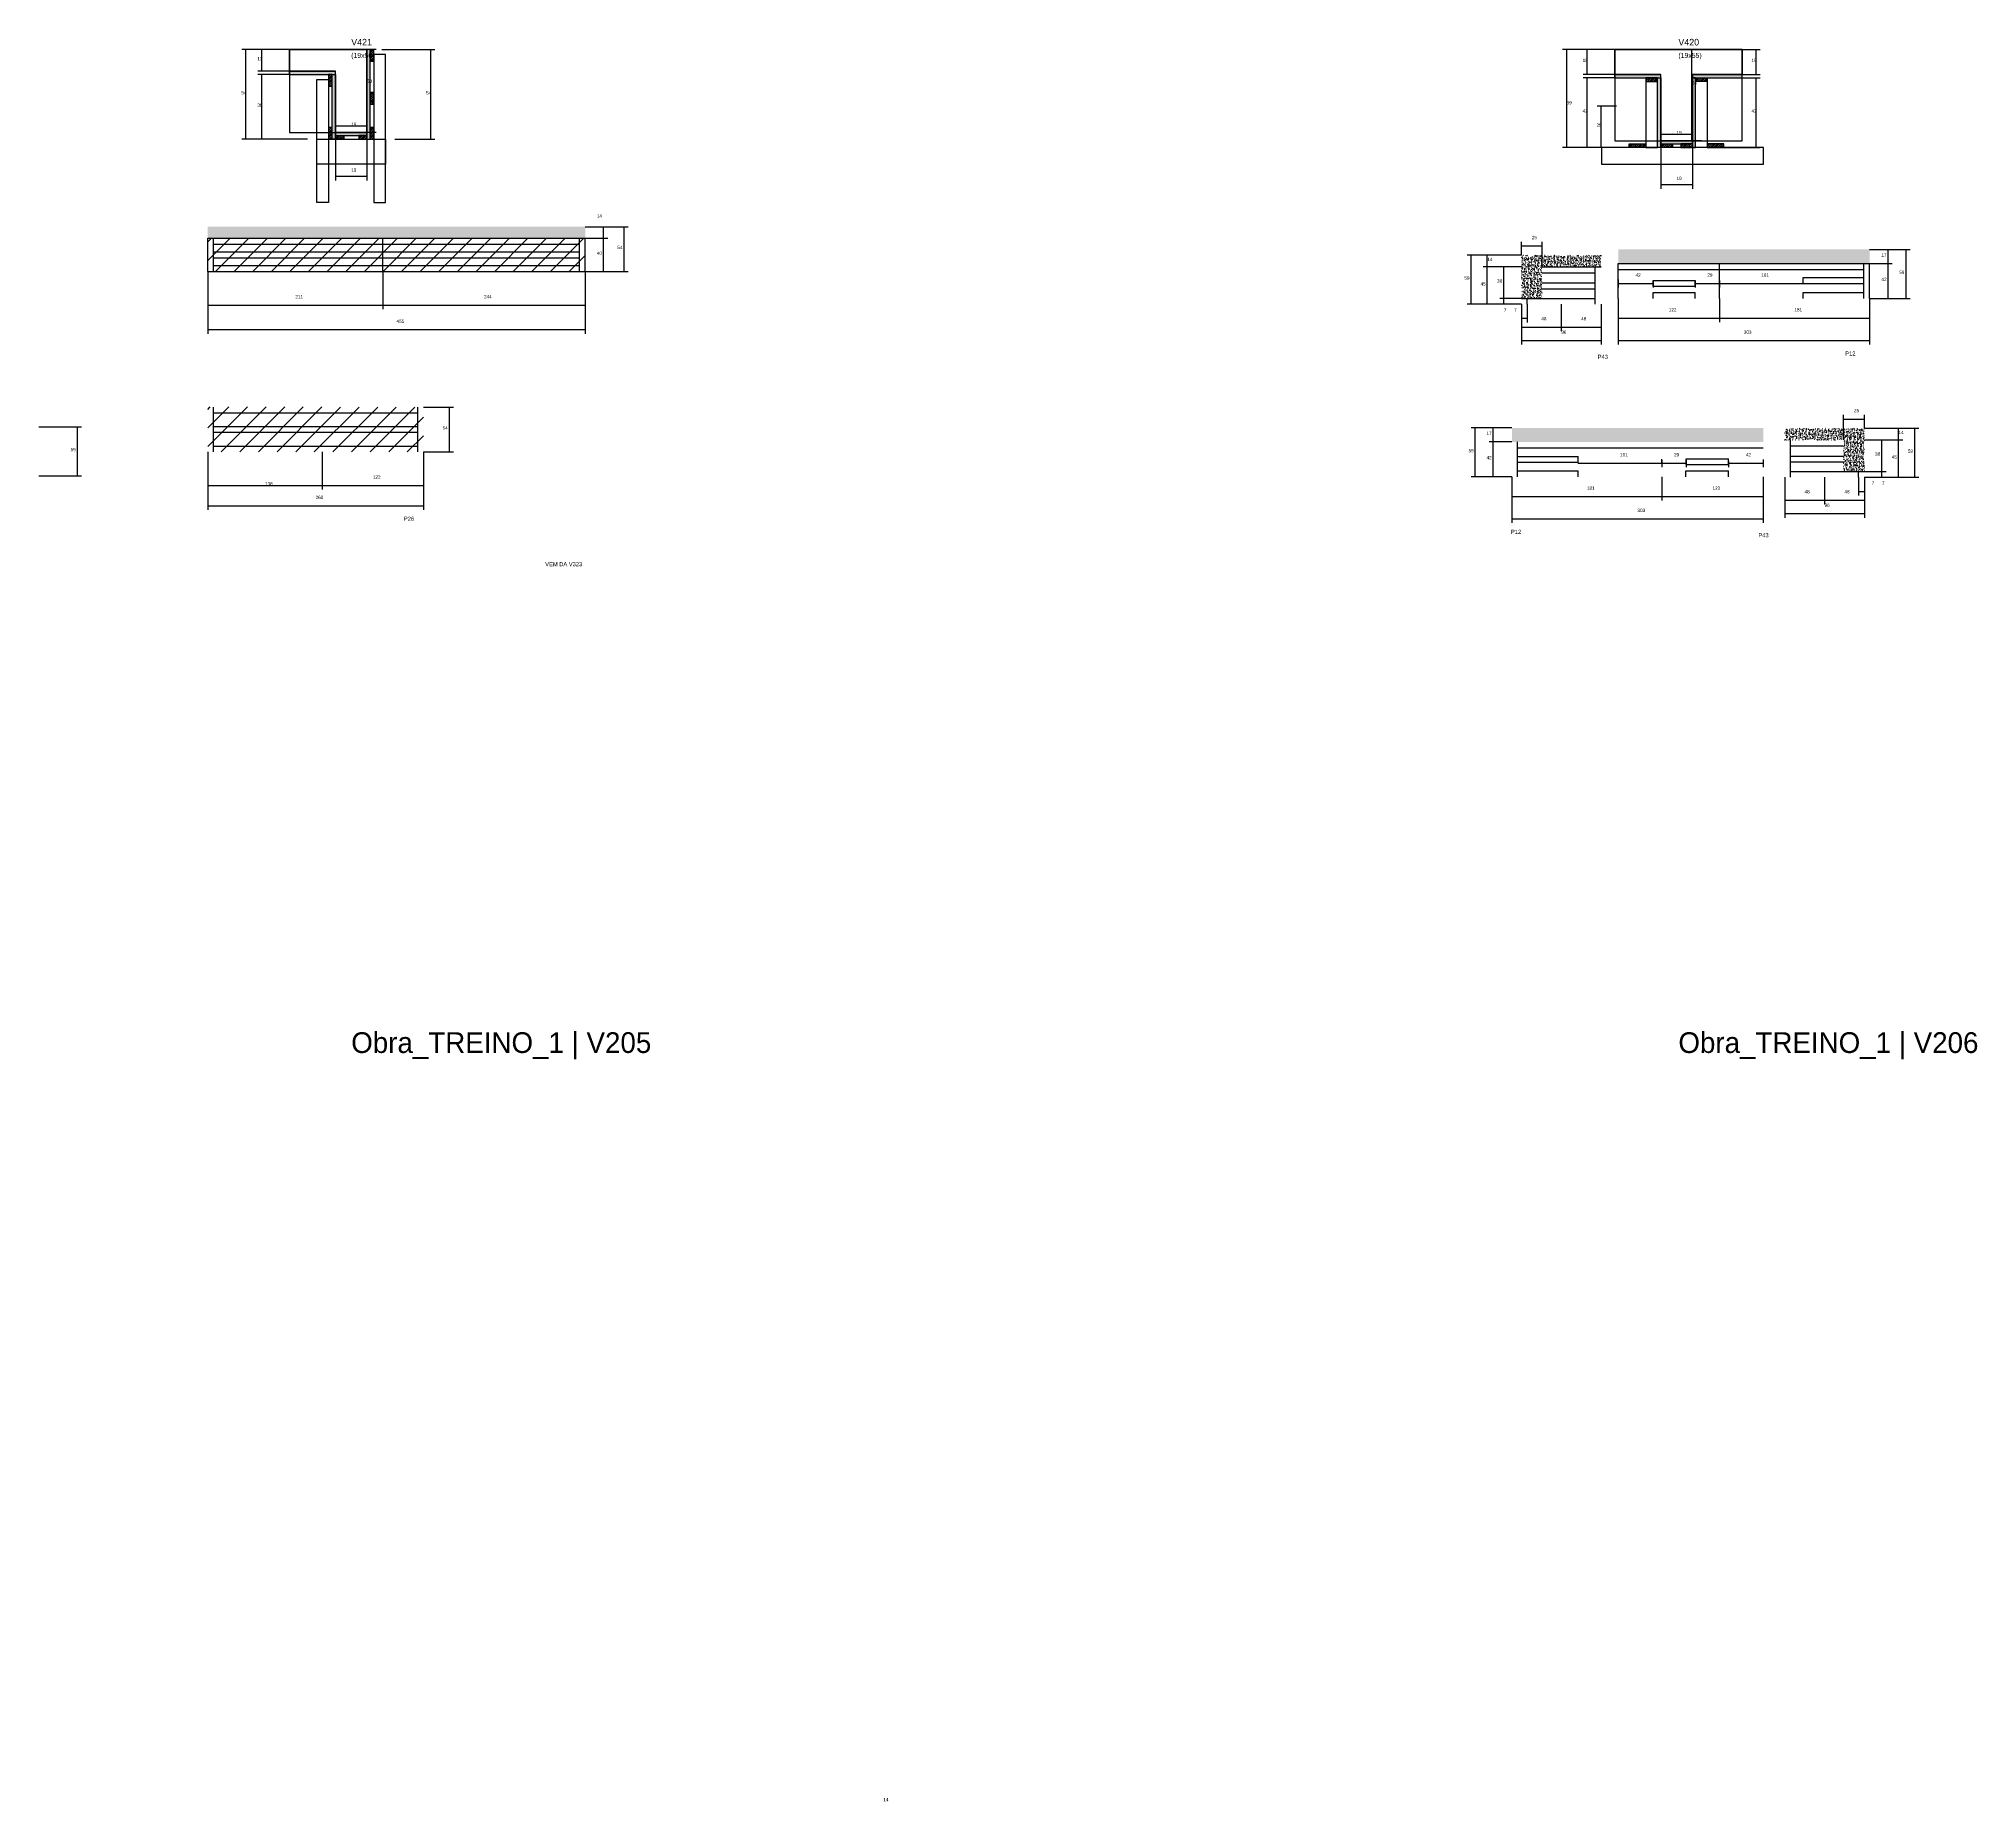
# Model space of a CAD drawing. Header units: metres. Extents: x -2848 to 21926, y -45195 to 1016.
# Drawn here: x 14023 to 16360, y -10912 to -8787 of the extents above; entities that cross this region are included whole.
import ezdxf

# ---------------------------------------------------------------- set-up
doc = ezdxf.new("R2010")
doc.units = ezdxf.units.M
for name, color, linetype in [('CONCRETO', 251, 'Continuous'), ('COTA', 241, 'Continuous'), ('Cota Seção (2x)', 4, 'Continuous'), ('Hachura', 253, 'Continuous'), ('LABEL_ID', 3, 'Continuous'), ('Madeira', 126, 'Continuous'), ('NOMENCLATURA', 7, 'Continuous'), ('Painéis', 200, 'Continuous'), ('REAPROVEITAMENTO', 251, 'Continuous'), ('SARR_2.2x7', 40, 'Continuous'), ('SARR_3.5x7', 81, 'Continuous'), ('Texto Seção', 7, 'Continuous')]:
    doc.layers.add(name, color=color, linetype=linetype)

msp = doc.modelspace()

# ---------------------------------------------------------------- hatches: boundary and pattern name
at = {"layer": 'COTA'}
h = msp.add_hatch(dxfattribs=at)
h.set_pattern_fill('AR-CONC', scale=0.03)
h.paths.add_polyline_path([(14682.1, -9027.5), (14682.1, -9013.5), (14682.1, -9013.5), (14227.1, -9013.5), (14227.1, -9013.5), (14227.1, -9027.5), (14227.1, -9027.5), (14682.1, -9027.5)])
h = msp.add_hatch(dxfattribs=at)
h.set_pattern_fill('AR-CONC', scale=0.03)
h.paths.add_polyline_path([(16230.4, -9058), (16230.4, -9041), (16230.4, -9041), (15927.4, -9041), (15927.4, -9041), (15927.4, -9058), (15927.4, -9058), (16230.4, -9058)])
h = msp.add_hatch(dxfattribs=at)
h.set_pattern_fill('AR-CONC', scale=0.03)
h.paths.add_polyline_path([(15835.8, -9062), (15906.8, -9062), (15906.8, -9062), (15906.8, -9048), (15906.8, -9048), (15810.8, -9048), (15810.8, -9048), (15810.8, -9100), (15810.8, -9100), (15835.8, -9100), (15835.8, -9100), (15835.8, -9062)])
h = msp.add_hatch(dxfattribs=at)
h.set_pattern_fill('AR-CONC', scale=0.03)
h.paths.add_polyline_path([(15799.2, -9273.1), (15799.2, -9256.1), (15799.2, -9256.1), (16102.2, -9256.1), (16102.2, -9256.1), (16102.2, -9273.1), (16102.2, -9273.1), (15799.2, -9273.1)])
h = msp.add_hatch(dxfattribs=at)
h.set_pattern_fill('AR-CONC', scale=0.03)
h.paths.add_polyline_path([(16199.2, -9270.7), (16128.2, -9270.7), (16128.2, -9270.7), (16128.2, -9256.7), (16128.2, -9256.7), (16224.2, -9256.7), (16224.2, -9256.7), (16224.2, -9308.7), (16224.2, -9308.7), (16199.2, -9308.7), (16199.2, -9308.7), (16199.2, -9270.7)])
at = {"layer": 'Hachura'}
h = msp.add_hatch(color=8, dxfattribs=at)
h.dxf.hatch_style = 1
h.paths.add_polyline_path([(14423, -8800), (14419, -8800), (14419, -8800), (14419, -8908), (14419, -8908), (14423, -8908), (14423, -8908), (14423, -8800)])
h = msp.add_hatch(dxfattribs=at)
h.set_pattern_fill('ANSI31', scale=0.5)
h.paths.add_polyline_path([(14423, -8814), (14427.4, -8814), (14427.4, -8814), (14427.4, -8800), (14427.4, -8800), (14423, -8800), (14423, -8800), (14423, -8814)])
h = msp.add_hatch(color=8, dxfattribs=at)
h.dxf.hatch_style = 1
h.paths.add_polyline_path([(14381, -8830), (14381, -8826), (14381, -8826), (14325.4, -8826), (14325.4, -8826), (14325.4, -8830), (14325.4, -8830), (14381, -8830)])
h = msp.add_hatch(dxfattribs=at)
h.set_pattern_fill('ANSI31', scale=0.5)
h.paths.add_polyline_path([(14372.6, -8844), (14377, -8844), (14377, -8844), (14377, -8830), (14377, -8830), (14372.6, -8830), (14372.6, -8830), (14372.6, -8844)])
h = msp.add_hatch(color=8, dxfattribs=at)
h.dxf.hatch_style = 1
h.paths.add_polyline_path([(14381, -8830), (14377, -8830), (14377, -8830), (14377, -8908), (14377, -8908), (14381, -8908), (14381, -8908), (14381, -8830)])
h = msp.add_hatch(color=8, dxfattribs=at)
h.dxf.hatch_style = 1
h.paths.add_polyline_path([(15978.8, -8834), (15978.8, -8830), (15978.8, -8830), (15923.2, -8830), (15923.2, -8830), (15923.2, -8834), (15923.2, -8834), (15978.8, -8834)])
h = msp.add_hatch(color=8, dxfattribs=at)
h.dxf.hatch_style = 1
h.paths.add_polyline_path([(16076.8, -8834), (16076.8, -8830), (16076.8, -8830), (16016.8, -8830), (16016.8, -8830), (16016.8, -8834), (16016.8, -8834), (16076.8, -8834)])
h = msp.add_hatch(dxfattribs=at)
h.set_pattern_fill('ANSI31', scale=0.5)
h.paths.add_polyline_path([(14423, -8865.6), (14427.4, -8865.6), (14427.4, -8865.6), (14427.4, -8851.6), (14427.4, -8851.6), (14423, -8851.6), (14423, -8851.6), (14423, -8865.6)])
h = msp.add_hatch(dxfattribs=at)
h.set_pattern_fill('ANSI31', scale=0.5)
h.paths.add_polyline_path([(15974.8, -8838.4), (15974.8, -8834), (15974.8, -8834), (15960.8, -8834), (15960.8, -8834), (15960.8, -8838.4), (15960.8, -8838.4), (15974.8, -8838.4)])
h = msp.add_hatch(color=8, dxfattribs=at)
h.dxf.hatch_style = 1
h.paths.add_polyline_path([(15974.8, -8834), (15978.8, -8834), (15978.8, -8834), (15978.8, -8918), (15978.8, -8918), (15974.8, -8918), (15974.8, -8918), (15974.8, -8834)])
h = msp.add_hatch(color=8, dxfattribs=at)
h.dxf.hatch_style = 1
h.paths.add_polyline_path([(16020.8, -8834), (16016.8, -8834), (16016.8, -8834), (16016.8, -8918), (16016.8, -8918), (16020.8, -8918), (16020.8, -8918), (16020.8, -8834)])
h = msp.add_hatch(dxfattribs=at)
h.set_pattern_fill('ANSI31', scale=0.5)
h.paths.add_polyline_path([(16020.8, -8838.4), (16020.8, -8834), (16020.8, -8834), (16034.8, -8834), (16034.8, -8834), (16034.8, -8838.4), (16034.8, -8838.4), (16020.8, -8838.4)])
h = msp.add_hatch(dxfattribs=at)
h.set_pattern_fill('ANSI31', scale=0.5)
h.paths.add_polyline_path([(14372.6, -8908), (14377, -8908), (14377, -8908), (14377, -8894), (14377, -8894), (14372.6, -8894), (14372.6, -8894), (14372.6, -8908)])
h = msp.add_hatch(color=8, dxfattribs=at)
h.dxf.hatch_style = 1
h.paths.add_polyline_path([(14419, -8903.6), (14419, -8900), (14419, -8900), (14381, -8900), (14381, -8900), (14381, -8903.6), (14381, -8903.6), (14419, -8903.6)])
h = msp.add_hatch(dxfattribs=at)
h.set_pattern_fill('ANSI31', scale=0.5)
h.paths.add_polyline_path([(14381, -8908), (14381, -8903.6), (14381, -8903.6), (14391, -8903.6), (14391, -8903.6), (14391, -8908), (14391, -8908), (14381, -8908)])
h = msp.add_hatch(dxfattribs=at)
h.set_pattern_fill('ANSI31', scale=0.5)
h.paths.add_polyline_path([(14419, -8908), (14419, -8903.6), (14419, -8903.6), (14409, -8903.6), (14409, -8903.6), (14409, -8908), (14409, -8908), (14419, -8908)])
h = msp.add_hatch(dxfattribs=at)
h.set_pattern_fill('ANSI31', scale=0.5)
h.paths.add_polyline_path([(14423, -8908), (14427.4, -8908), (14427.4, -8908), (14427.4, -8894), (14427.4, -8894), (14423, -8894), (14423, -8894), (14423, -8908)])
h = msp.add_hatch(dxfattribs=at)
h.set_pattern_fill('ANSI31', scale=0.5)
h.paths.add_polyline_path([(15940.8, -8918), (15940.8, -8913.6), (15940.8, -8913.6), (15960.8, -8913.6), (15960.8, -8913.6), (15960.8, -8918), (15960.8, -8918), (15940.8, -8918)])
h = msp.add_hatch(color=8, dxfattribs=at)
h.dxf.hatch_style = 1
h.paths.add_polyline_path([(16016.8, -8913.6), (16016.8, -8910), (16016.8, -8910), (15978.8, -8910), (15978.8, -8910), (15978.8, -8913.6), (15978.8, -8913.6), (16016.8, -8913.6)])
h = msp.add_hatch(dxfattribs=at)
h.set_pattern_fill('ANSI31', scale=0.5)
h.paths.add_polyline_path([(15978.8, -8918), (15978.8, -8913.6), (15978.8, -8913.6), (15992.8, -8913.6), (15992.8, -8913.6), (15992.8, -8918), (15992.8, -8918), (15978.8, -8918)])
h = msp.add_hatch(dxfattribs=at)
h.set_pattern_fill('ANSI31', scale=0.5)
h.paths.add_polyline_path([(16016.8, -8918), (16016.8, -8913.6), (16016.8, -8913.6), (16002.8, -8913.6), (16002.8, -8913.6), (16002.8, -8918), (16002.8, -8918), (16016.8, -8918)])
h = msp.add_hatch(dxfattribs=at)
h.set_pattern_fill('ANSI31', scale=0.5)
h.paths.add_polyline_path([(16054.8, -8918), (16054.8, -8913.6), (16054.8, -8913.6), (16034.8, -8913.6), (16034.8, -8913.6), (16034.8, -8918), (16034.8, -8918), (16054.8, -8918)])
at = {"layer": 'REAPROVEITAMENTO'}
h = msp.add_hatch(dxfattribs=at)
h.set_pattern_fill('ANSI31', scale=5)
h.paths.add_polyline_path([(14227.1, -9067.4), (14227.1, -9027.3), (14227.1, -9027.3), (14682.1, -9027.5), (14682.1, -9027.5), (14682.1, -9067.6), (14682.1, -9067.6), (14227.1, -9067.4)])
h = msp.add_hatch(dxfattribs=at)
h.set_pattern_fill('ANSI31', scale=5)
h.paths.add_polyline_path([(14227.1, -9284.9), (14227.1, -9230.8), (14227.1, -9230.8), (14487.1, -9231.1), (14487.1, -9231.1), (14487.1, -9285.2), (14487.1, -9285.2), (14227.1, -9284.9)])

# ---------------------------------------------------------------- linework, layer by layer
at = {"layer": 'CONCRETO'}
for points in [[(14325.4, -8826), (14325.4, -8800), (14381, -8800), (14381, -8800), (14419, -8800), (14419, -8900), (14381, -8900), (14381, -8826)], [(14325.4, -8900), (14419, -8900), (14419, -8800), (14325.4, -8800)], [(15923.2, -8830), (15923.2, -8800), (16076.8, -8800), (16076.8, -8830), (16016.8, -8830), (16016.8, -8910), (15978.8, -8910), (15978.8, -8830)], [(15923.2, -8910), (16076.8, -8910), (16076.8, -8800), (15923.2, -8800)]]:
    msp.add_lwpolyline(points, close=True, dxfattribs=at)
at = {"layer": 'COTA'}
for p, q in [((14373, -8800), (14268, -8800)), ((14273, -8908), (14273, -8800)), ((14325.4, -8800), (14287.3, -8800)), ((14292.3, -8826), (14292.3, -8800)), ((14437, -8800), (14500.8, -8800)), ((14495.8, -8908), (14495.8, -8800)), ((15923.2, -8800), (15860.3, -8800)), ((15865.3, -8918), (15865.3, -8800)), ((15923.2, -8800), (15885.1, -8800)), ((15890.1, -8830), (15890.1, -8800)), ((16076.8, -8800), (16098.6, -8800)), ((16093.6, -8830), (16093.6, -8800)), ((14325.4, -8826), (14287.3, -8826)), ((14325.4, -8830), (14287.3, -8830)), ((14292.3, -8908), (14292.3, -8830)), ((15923.2, -8830), (15885.1, -8830)), ((16076.8, -8830), (16098.6, -8830)), ((15923.2, -8834), (15885.1, -8834)), ((15890.1, -8918), (15890.1, -8834)), ((16076.8, -8834), (16098.6, -8834)), ((16093.6, -8918), (16093.6, -8834)), ((15925.5, -8868.1), (15901.9, -8868.1)), ((15906.9, -8918), (15906.9, -8868.1)), ((14347.4, -8908), (14268, -8908)), ((14347.4, -8908), (14287.3, -8908)), ((14381, -8908), (14381, -8957.7)), ((14419, -8908), (14419, -8957.7)), ((14452.6, -8908), (14500.8, -8908)), ((15945.2, -8918), (15860.3, -8918)), ((15945.2, -8918), (15885.1, -8918)), ((15925.5, -8918), (15901.9, -8918)), ((15978.8, -8918), (15978.8, -8967.7)), ((16016.8, -8918), (16016.8, -8967.7)), ((16050.4, -8918), (16098.6, -8918)), ((14381, -8952.7), (14419, -8952.7)), ((15978.8, -8962.7), (16016.8, -8962.7)), ((14682.1, -9013.5), (14709.2, -9013.5)), ((14682.1, -9013.5), (14733.9, -9013.5)), ((14704.2, -9027.5), (14704.2, -9013.5)), ((14728.9, -9067.5), (14728.9, -9013.5)), ((14682.1, -9027.5), (14709.2, -9027.5)), ((14682.1, -9027.5), (14709.2, -9027.5)), ((14704.2, -9067.5), (14704.2, -9027.5)), ((15810.8, -9048), (15810.8, -9031.8)), ((15810.8, -9036.8), (15835.8, -9036.8)), ((15835.8, -9062), (15835.8, -9031.8)), ((16230.4, -9041), (16257.8, -9041)), ((16230.4, -9041), (16279.5, -9041)), ((16252.8, -9058), (16252.8, -9041)), ((16274.5, -9100), (16274.5, -9041)), ((15810.8, -9048), (15745.2, -9048)), ((15750.2, -9107), (15750.2, -9048)), ((15810.8, -9048), (15764.6, -9048)), ((15810.8, -9062), (15764.6, -9062)), ((15810.8, -9062), (15764.6, -9062)), ((15769.6, -9062), (15769.6, -9048)), ((15769.6, -9107), (15769.6, -9062)), ((15810.8, -9062), (15784.6, -9062)), ((15789.6, -9100), (15789.6, -9062)), ((16230.4, -9058), (16257.8, -9058)), ((16230.4, -9058), (16257.8, -9058)), ((16252.8, -9100), (16252.8, -9058)), ((14227.1, -9067.5), (14227.1, -9113.1)), ((14227.1, -9067.5), (14227.1, -9142.6)), ((14438.1, -9067.5), (14438.1, -9113.1)), ((14438.1, -9067.5), (14438.1, -9113.1)), ((14682.1, -9067.5), (14682.1, -9113.1)), ((14682.1, -9067.5), (14682.1, -9142.6)), ((14682.1, -9067.5), (14709.2, -9067.5)), ((14682.1, -9067.5), (14733.9, -9067.5)), ((15927.4, -9077.3), (15927.4, -9086.9)), ((15927.4, -9081.9), (15969.4, -9081.9)), ((15969.4, -9079.5), (15969.4, -9086.9)), ((16020.4, -9078.4), (16020.4, -9086.9)), ((16020.4, -9081.9), (16049.4, -9081.9)), ((16049.4, -9081.9), (16049.4, -9076.9)), ((16049.4, -9078.4), (16049.4, -9086.9)), ((16049.4, -9081.9), (16150.4, -9081.9)), ((16150.4, -9081.9), (16150.4, -9076.9)), ((14227.1, -9108.1), (14438.1, -9108.1)), ((14438.1, -9108.1), (14682.1, -9108.1)), ((15810.8, -9107), (15745.2, -9107)), ((15810.8, -9107), (15764.6, -9107)), ((15810.8, -9100), (15784.6, -9100)), ((15810.8, -9100), (15784.6, -9100)), ((15810.8, -9107), (15784.6, -9107)), ((15789.6, -9107), (15789.6, -9100)), ((15810.8, -9107), (15810.8, -9155.8)), ((15810.8, -9107), (15810.8, -9139.5)), ((15810.8, -9107), (15810.8, -9129)), ((15817.8, -9107), (15817.8, -9129)), ((15858.8, -9107), (15858.8, -9139.5)), ((15858.8, -9107), (15858.8, -9139.5)), ((15906.8, -9107), (15906.8, -9155.8)), ((15906.8, -9107), (15906.8, -9139.5)), ((15927.4, -9100), (15927.4, -9128.8)), ((15927.4, -9100), (15927.4, -9155.8)), ((16049.4, -9100), (16049.4, -9128.8)), ((16049.4, -9100), (16049.4, -9128.8)), ((16230.4, -9100), (16230.4, -9128.8)), ((16230.4, -9100), (16230.4, -9155.8)), ((16230.4, -9100), (16257.8, -9100)), ((16230.4, -9100), (16279.5, -9100)), ((15810.8, -9124), (15817.8, -9124)), ((15810.8, -9134.5), (15858.8, -9134.5)), ((15858.8, -9134.5), (15906.8, -9134.5)), ((15927.4, -9123.8), (16049.4, -9123.8)), ((16049.4, -9123.8), (16230.4, -9123.8)), ((14227.1, -9137.6), (14682.1, -9137.6)), ((15810.8, -9150.8), (15906.8, -9150.8)), ((15927.4, -9150.8), (16230.4, -9150.8)), ((14487.1, -9231.1), (14523.3, -9231.1)), ((14518.3, -9285.1), (14518.3, -9231.1)), ((16199.2, -9270.7), (16199.2, -9240.5)), ((16199.2, -9245.5), (16224.2, -9245.5)), ((16224.2, -9256.7), (16224.2, -9240.5)), ((14023.3, -9254.8), (14074.8, -9254.8)), ((14069.8, -9313.8), (14069.8, -9254.8)), ((15799.2, -9256.1), (15750.1, -9256.1)), ((15755.1, -9315.1), (15755.1, -9256.1)), ((15799.2, -9256.1), (15771.7, -9256.1)), ((15799.2, -9273.1), (15771.7, -9273.1)), ((15799.2, -9273.1), (15771.7, -9273.1)), ((15776.7, -9273.1), (15776.7, -9256.1)), ((15776.7, -9315.1), (15776.7, -9273.1)), ((16224.2, -9256.7), (16270.4, -9256.7)), ((16224.2, -9256.7), (16289.9, -9256.7)), ((16224.2, -9270.7), (16270.4, -9270.7)), ((16224.2, -9270.7), (16270.4, -9270.7)), ((16224.2, -9270.7), (16250.4, -9270.7)), ((16245.4, -9308.7), (16245.4, -9270.7)), ((16265.4, -9270.7), (16265.4, -9256.7)), ((16265.4, -9315.7), (16265.4, -9270.7)), ((16284.9, -9315.7), (16284.9, -9256.7)), ((14227.1, -9285.1), (14227.1, -9330.6)), ((14227.1, -9285.1), (14227.1, -9355.1)), ((14365.1, -9285.1), (14365.1, -9330.6)), ((14365.1, -9285.1), (14365.1, -9330.6)), ((14487.1, -9285.1), (14487.1, -9330.6)), ((14487.1, -9285.1), (14487.1, -9355.1)), ((14487.1, -9285.1), (14523.3, -9285.1)), ((15879.2, -9298.7), (15879.2, -9293.7)), ((15879.2, -9298.7), (15980.2, -9298.7)), ((15980.2, -9298.7), (15980.2, -9293.7)), ((15980.2, -9295.2), (15980.2, -9303.7)), ((15980.2, -9298.7), (16009.2, -9298.7)), ((16009.2, -9295.2), (16009.2, -9303.7)), ((16060.2, -9296.1), (16060.2, -9303.7)), ((16060.2, -9298.7), (16102.2, -9298.7)), ((16102.2, -9294.1), (16102.2, -9303.7)), ((14023.3, -9313.8), (14074.8, -9313.8)), ((15799.2, -9315.1), (15750.1, -9315.1)), ((15799.2, -9315.1), (15771.7, -9315.1)), ((15799.2, -9315.1), (15799.2, -9343.9)), ((15799.2, -9315.1), (15799.2, -9370.8)), ((15980.2, -9315.1), (15980.2, -9343.9)), ((15980.2, -9315.1), (15980.2, -9343.9)), ((16102.2, -9315.1), (16102.2, -9343.9)), ((16102.2, -9315.1), (16102.2, -9370.8)), ((16128.2, -9315.7), (16128.2, -9364.5)), ((16128.2, -9315.7), (16128.2, -9348.2)), ((16176.2, -9315.7), (16176.2, -9348.2)), ((16176.2, -9315.7), (16176.2, -9348.2)), ((16217.2, -9315.7), (16217.2, -9337.7)), ((16224.2, -9308.7), (16250.4, -9308.7)), ((16224.2, -9308.7), (16250.4, -9308.7)), ((16224.2, -9315.7), (16270.4, -9315.7)), ((16224.2, -9315.7), (16289.9, -9315.7)), ((16224.2, -9315.7), (16224.2, -9364.5)), ((16224.2, -9315.7), (16224.2, -9348.2)), ((16224.2, -9315.7), (16250.4, -9315.7)), ((16224.2, -9315.7), (16224.2, -9337.7)), ((16245.4, -9315.7), (16245.4, -9308.7)), ((14227.1, -9325.6), (14365.1, -9325.6)), ((14365.1, -9325.6), (14487.1, -9325.6)), ((15799.2, -9338.9), (15980.2, -9338.9)), ((15980.2, -9338.9), (16102.2, -9338.9)), ((16128.2, -9343.2), (16176.2, -9343.2)), ((16176.2, -9343.2), (16224.2, -9343.2)), ((16217.2, -9332.7), (16224.2, -9332.7)), ((14227.1, -9350.1), (14487.1, -9350.1)), ((15799.2, -9365.8), (16102.2, -9365.8)), ((16128.2, -9359.5), (16224.2, -9359.5))]:
    msp.add_line(p, q, dxfattribs=at)
at = {"layer": 'Cota Seção (2x)'}
for p, q in [((14430, -8800), (14414, -8800)), ((14419, -8900), (14419, -8800)), ((16027.8, -8800), (16011.3, -8800)), ((16016.3, -8910), (16016.3, -8800)), ((14381, -8908), (14381, -8887)), ((14381, -8892), (14419, -8892)), ((14430, -8900), (14414, -8900)), ((14419, -8908), (14419, -8887)), ((15978.8, -8918), (15978.8, -8897)), ((15978.8, -8902), (16016.8, -8902)), ((16016.8, -8918), (16016.8, -8897)), ((16027.8, -8910), (16011.3, -8910))]:
    msp.add_line(p, q, dxfattribs=at)
at = {"layer": 'Madeira'}
for points in [[(14423, -8814), (14427.4, -8814), (14427.4, -8800), (14423, -8800)], [(14372.6, -8844), (14377, -8844), (14377, -8830), (14372.6, -8830)], [(14423, -8865.6), (14427.4, -8865.6), (14427.4, -8851.6), (14423, -8851.6)], [(15974.8, -8838.4), (15974.8, -8834), (15960.8, -8834), (15960.8, -8838.4)], [(15974.8, -8834), (15960.8, -8834), (15960.8, -8918), (15974.8, -8918)], [(16020.8, -8838.4), (16020.8, -8834), (16034.8, -8834), (16034.8, -8838.4)], [(16020.8, -8834), (16034.8, -8834), (16034.8, -8918), (16020.8, -8918)], [(14372.6, -8908), (14377, -8908), (14377, -8894), (14372.6, -8894)], [(14381, -8908), (14381, -8903.6), (14391, -8903.6), (14391, -8908)], [(14419, -8908), (14419, -8903.6), (14409, -8903.6), (14409, -8908)], [(14423, -8908), (14427.4, -8908), (14427.4, -8894), (14423, -8894)], [(15907.3, -8938), (16102.5, -8938), (16102.5, -8918), (15907.3, -8918)], [(15940.8, -8918), (15940.8, -8913.6), (15960.8, -8913.6), (15960.8, -8918)], [(15978.8, -8918), (15978.8, -8913.6), (15992.8, -8913.6), (15992.8, -8918)], [(16016.8, -8918), (16016.8, -8913.6), (16002.8, -8913.6), (16002.8, -8918)], [(16054.8, -8918), (16054.8, -8913.6), (16034.8, -8913.6), (16034.8, -8918)]]:
    msp.add_lwpolyline(points, close=True, dxfattribs=at)
at = {"layer": 'Painéis'}
for p, q in [((14419, -8908), (14419, -8800)), ((14325.4, -8826), (14381, -8826)), ((14325.4, -8830), (14325.4, -8826)), ((14381, -8830), (14381, -8826)), ((14381, -8908), (14381, -8830)), ((15923.2, -8830), (15978.8, -8830)), ((15923.2, -8834), (15923.2, -8830)), ((15978.8, -8834), (15978.8, -8830)), ((16016.8, -8830), (16076.8, -8830)), ((16016.8, -8834), (16016.8, -8830)), ((16076.8, -8834), (16076.8, -8830)), ((15978.8, -8918), (15978.8, -8834)), ((16016.8, -8918), (16016.8, -8834)), ((14381, -8900), (14419, -8900)), ((14381, -8903.6), (14381, -8900)), ((14419, -8903.6), (14419, -8900)), ((15978.8, -8910), (16016.8, -8910)), ((15978.8, -8913.6), (15978.8, -8910)), ((16016.8, -8913.6), (16016.8, -8910)), ((14227.1, -9027.5), (14682.1, -9027.5)), ((14227.1, -9067.5), (14227.1, -9027.5)), ((14438.1, -9067.5), (14438.1, -9027.5)), ((14682.1, -9067.5), (14682.1, -9027.5)), ((15835.8, -9062), (15906.8, -9062)), ((15927.4, -9058), (16230.4, -9058)), ((15927.4, -9100), (15927.4, -9058)), ((16049.4, -9100), (16049.4, -9058)), ((16230.4, -9100), (16230.4, -9058)), ((14227.1, -9067.5), (14682.1, -9067.5))]:
    msp.add_line(p, q, dxfattribs=at)
for points in [[(14423, -8800), (14419, -8800), (14419, -8908), (14423, -8908)], [(14381, -8830), (14381, -8826), (14325.4, -8826), (14325.4, -8830)], [(14377, -8830), (14381, -8830), (14381, -8908), (14377, -8908)], [(15978.8, -8834), (15978.8, -8830), (15923.2, -8830), (15923.2, -8834)], [(16076.8, -8834), (16076.8, -8830), (16016.8, -8830), (16016.8, -8834)], [(15974.8, -8834), (15978.8, -8834), (15978.8, -8918), (15974.8, -8918)], [(16020.8, -8834), (16016.8, -8834), (16016.8, -8918), (16020.8, -8918)], [(14419, -8903.6), (14419, -8900), (14381, -8900), (14381, -8903.6)], [(16016.8, -8913.6), (16016.8, -8910), (15978.8, -8910), (15978.8, -8913.6)]]:
    msp.add_lwpolyline(points, close=True, dxfattribs=at)
at = {"layer": 'SARR_2.2x7'}
for p, q in [((14234.1, -9067.5), (14234.1, -9027.5)), ((14234.1, -9034.5), (14675.1, -9034.5)), ((14234.1, -9044), (14438.1, -9044)), ((14438.1, -9044), (14675.1, -9044)), ((14675.1, -9067.5), (14675.1, -9027.5)), ((14234.1, -9051), (14438.1, -9051)), ((14234.1, -9060.5), (14675.1, -9060.5)), ((14438.1, -9051), (14675.1, -9051)), ((15899.8, -9107), (15899.8, -9062)), ((15927.4, -9065), (16049.4, -9065)), ((15927.4, -9065), (16223.4, -9065)), ((16223.4, -9100), (16223.4, -9058)), ((15835.8, -9069), (15858.8, -9069)), ((15835.8, -9081.4), (15858.8, -9081.4)), ((15835.8, -9088.4), (15858.8, -9088.4)), ((15858.8, -9069), (15899.9, -9069)), ((15858.8, -9081.4), (15899.9, -9081.4)), ((15858.8, -9088.4), (15899.9, -9088.4)), ((15969.4, -9078.4), (16020.4, -9078.4)), ((15969.4, -9085.4), (15969.4, -9078.4)), ((15969.4, -9085.4), (16020.4, -9085.4)), ((16020.4, -9085.4), (16020.4, -9078.4)), ((16150.4, -9074.9), (16223.4, -9074.9)), ((16150.4, -9081.9), (16150.4, -9074.9)), ((16150.4, -9081.9), (16223.4, -9081.9)), ((15810.8, -9100), (15858.8, -9100)), ((15817.8, -9107), (15817.8, -9100)), ((15858.8, -9100), (15899.9, -9100)), ((15969.4, -9093), (16020.4, -9093)), ((15969.4, -9100), (15969.4, -9093)), ((16020.4, -9100), (16020.4, -9093)), ((16150.4, -9093), (16223.4, -9093)), ((16150.4, -9100), (16150.4, -9093)), ((14234.1, -9285.1), (14234.1, -9231.1)), ((14234.1, -9238.1), (14365.1, -9238.1)), ((14234.1, -9254.3), (14365.1, -9254.3)), ((14365.1, -9238.1), (14480.1, -9238.1)), ((14365.1, -9254.3), (14480.1, -9254.3)), ((14480.1, -9285.1), (14480.1, -9231.1)), ((14234.1, -9261.3), (14365.1, -9261.3)), ((14365.1, -9261.3), (14480.1, -9261.3)), ((15806.2, -9315.1), (15806.2, -9273.1)), ((16135.2, -9315.7), (16135.2, -9270.7)), ((16135.2, -9277.7), (16176.2, -9277.7)), ((16176.2, -9277.7), (16199.2, -9277.7)), ((14234.1, -9278.1), (14365.1, -9278.1)), ((14365.1, -9278.1), (14480.1, -9278.1)), ((15806.2, -9280.1), (15980.2, -9280.1)), ((15806.2, -9290.6), (15879.2, -9290.6)), ((15806.2, -9297.6), (15879.2, -9297.6)), ((15879.2, -9297.6), (15879.2, -9290.6)), ((15980.2, -9280.1), (16102.2, -9280.1)), ((16009.2, -9293.5), (16060.2, -9293.5)), ((16009.2, -9300.5), (16009.2, -9293.5)), ((16009.2, -9300.5), (16060.2, -9300.5)), ((16060.2, -9300.5), (16060.2, -9293.5)), ((16135.2, -9290.1), (16176.2, -9290.1)), ((16135.2, -9297.1), (16176.2, -9297.1)), ((16176.2, -9290.1), (16199.2, -9290.1)), ((16176.2, -9297.1), (16199.2, -9297.1)), ((15806.2, -9308.1), (15879.2, -9308.1)), ((15879.2, -9315.1), (15879.2, -9308.1)), ((16009.1, -9308.1), (16060.2, -9308.1)), ((16009.1, -9315.1), (16009.1, -9308.1)), ((16060.2, -9315.1), (16060.2, -9308.1)), ((16135.2, -9308.7), (16176.2, -9308.7)), ((16176.2, -9308.7), (16224.2, -9308.7)), ((16217.2, -9315.7), (16217.2, -9308.7))]:
    msp.add_line(p, q, dxfattribs=at)
at = {"layer": 'SARR_3.5x7'}
for points in [[(14441.4, -8806), (14427.4, -8806), (14427.4, -8984.5), (14441.4, -8984.5)], [(14358.6, -8836), (14372.6, -8836), (14372.6, -8984.5), (14358.6, -8984.5)], [(14358.6, -8908), (14441.4, -8908), (14441.4, -8938.1), (14358.6, -8938.1)]]:
    msp.add_lwpolyline(points, close=True, dxfattribs=at)

# ---------------------------------------------------------------- texts
at = {"layer": 'COTA'}
for s, p in [('13', (14286.8, -8813)), ('15', (15884.6, -8815)), ('15', (16088.1, -8815)), ('54', (14267.5, -8854)), ('54', (14490.3, -8854)), ('39', (14286.8, -8869)), ('59', (15865.3, -8866)), ('42', (15884.6, -8876)), ('42', (16088.1, -8876)), ('25', (15901.4, -8893)), ('19', (14400, -8947.2)), ('19', (15997.8, -8957.2)), ('14', (14696.1, -9002.5)), ('40', (14696.1, -9047.5)), ('54', (14720.7, -9040.5)), ('25', (15823.3, -9028.6)), ('14', (15769.6, -9055)), ('17', (16244.8, -9049.5)), ('59', (16266.3, -9070.5)), ('59', (15742, -9077.5)), ('45', (15761.5, -9084.5)), ('38', (15781.4, -9081)), ('42', (15948.4, -9073.8)), ('29', (16034.9, -9073.8)), ('101', (16099.9, -9073.8)), ('42', (16244.8, -9079)), ('211', (14332.6, -9100)), ('244', (14560.1, -9100)), ('7', (15789.6, -9115.9)), ('7', (15802, -9115.9)), ('122', (15988.4, -9115.8)), ('181', (16139.9, -9115.7)), ('455', (14454.6, -9129.5)), ('48', (15834.8, -9126.4)), ('48', (15882.8, -9126.4)), ('96', (15858.8, -9142.7)), ('303', (16078.9, -9142.6)), ('54', (14510.2, -9258.1)), ('25', (16211.7, -9237.3)), ('17', (15768.7, -9264.6)), ('14', (16265.4, -9263.7)), ('59', (14061.7, -9284.3)), ('59', (15747, -9285.6)), ('42', (15768.7, -9294.1)), ('101', (15929.7, -9290.6)), ('29', (15994.7, -9290.6)), ('42', (16081.2, -9290.6)), ('38', (16237.2, -9289.7)), ('45', (16257.3, -9293.2)), ('59', (16276.7, -9286.2)), ('138', (14296.1, -9325.6)), ('122', (14426.1, -9317.5)), ('7', (16233.1, -9324.6)), ('7', (16245.4, -9324.6)), ('260', (14357.1, -9342)), ('181', (15889.7, -9330.8)), ('122', (16041.2, -9330.8)), ('48', (16152.2, -9335.1)), ('96', (16176.2, -9351.4)), ('48', (16200.2, -9335.1)), ('303', (15950.7, -9357.6)), ('14', (15041.5, -10912.4))]:
    msp.add_text(s, height=4, dxfattribs=at).set_placement(p)
at = {"layer": 'Cota Seção (2x)'}
for s, p in [('50', (14419, -8840)), ('55', (16016.3, -8842)), ('19', (14400, -8892)), ('19', (15997.8, -8902))]:
    msp.add_text(s, height=4, dxfattribs=at).set_placement(p)
at = {"layer": 'LABEL_ID'}
for s, p in [('Obra_TREINO_1 | V205', (14400, -10010)), ('Obra_TREINO_1 | V206', (16000, -10010))]:
    msp.add_text(s, height=25, dxfattribs=at).set_placement(p)
at = {"layer": 'NOMENCLATURA'}
for s, p in [('P43', (15902.7, -9173)), ('P12', (16201.2, -9169)), ('P26', (14463.5, -9368.2)), ('P12', (15798.2, -9384)), ('P43', (16096.5, -9388.1))]:
    msp.add_text(s, height=5, dxfattribs=at).set_placement(p)
at = {"layer": 'Texto Seção'}
for s, height, p in [('V421', 8, (14400, -8795)), ('V420', 8, (16000, -8795)), ('(19x50)', 6, (14400, -8810)), ('(19x55)', 6, (16000, -8810)), ('VEM DA V323', 5, (14633.9, -9423))]:
    msp.add_text(s, height=height, dxfattribs=at).set_placement(p)

doc.saveas('drawing.dxf')
